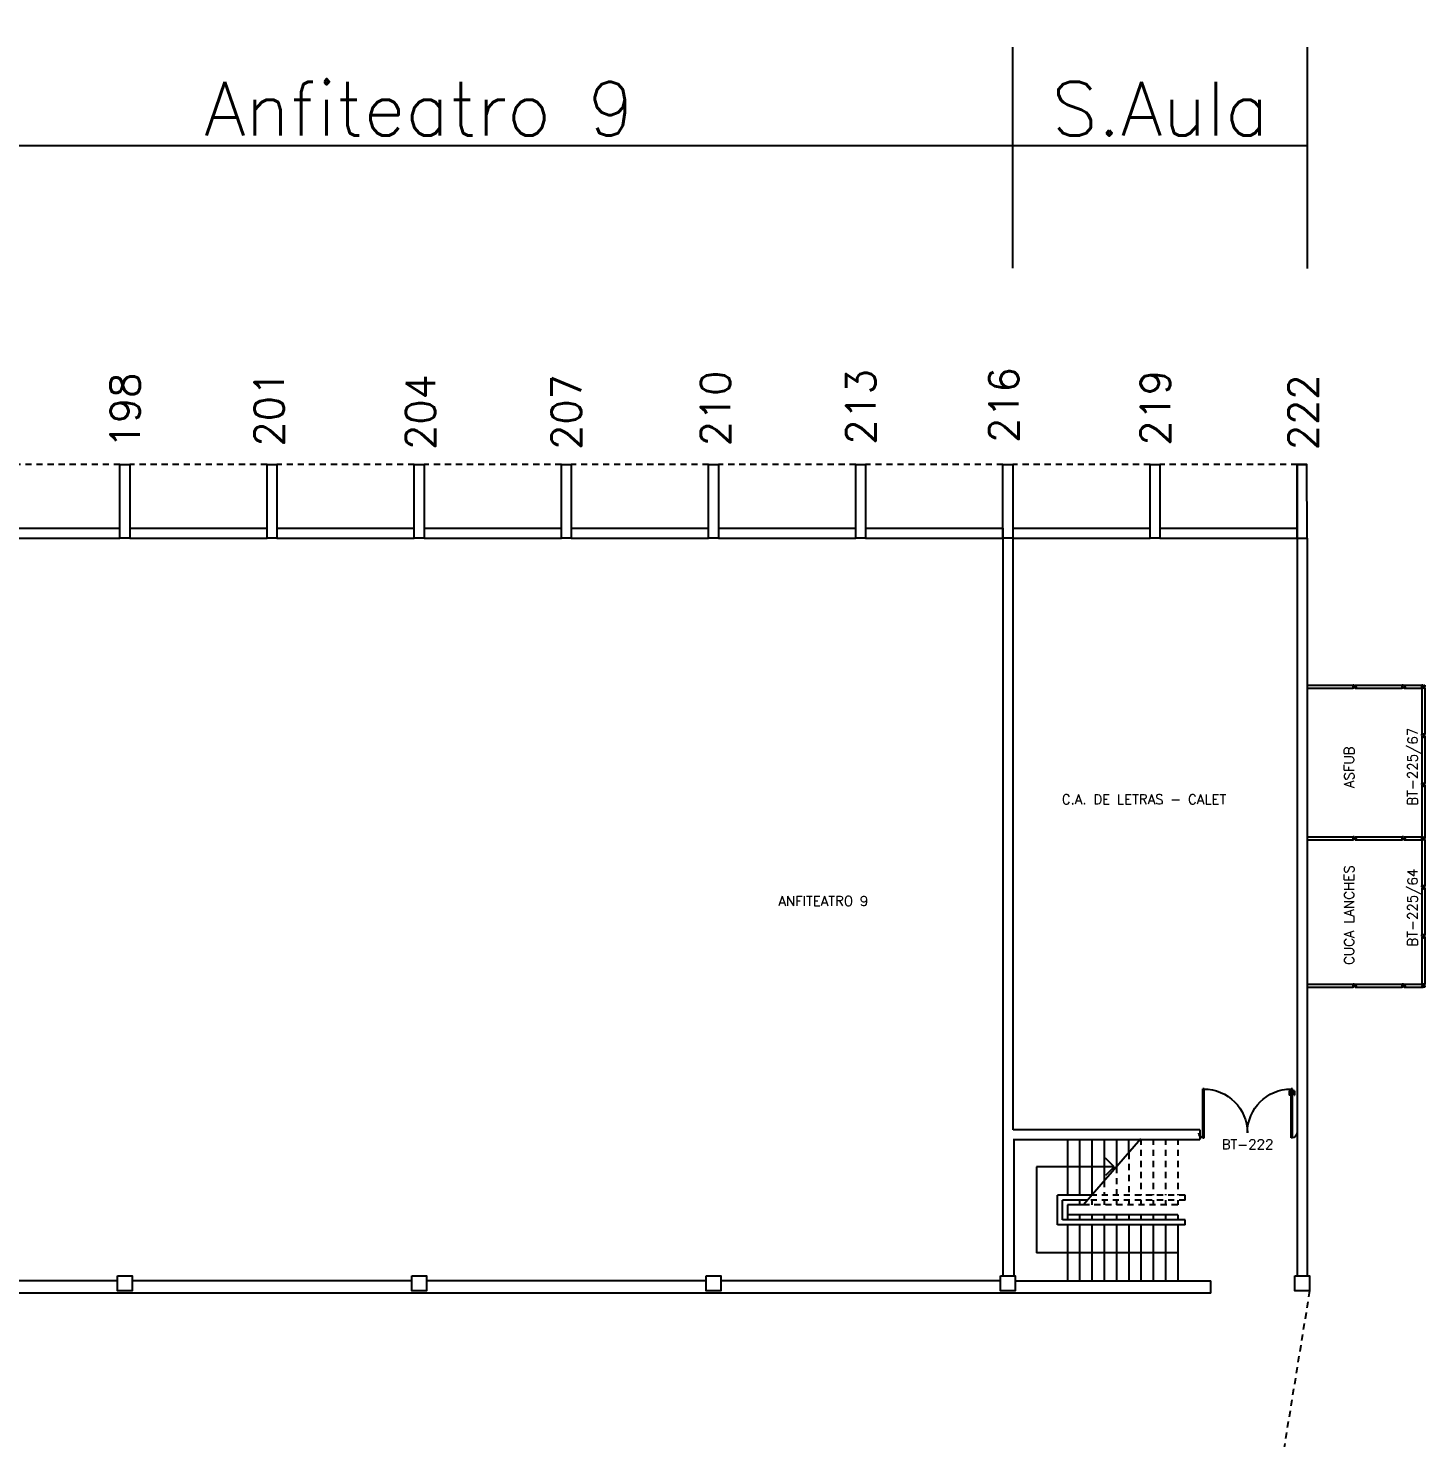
# Model space of a CAD drawing. Header units: millimetres. Extents: x 2860 to 3104, y 1039 to 1134.
# Drawn here: x 3069.24 to 3097.71, y 1104.84 to 1133.57 of the extents above; entities that cross this region are included whole.
import ezdxf
from ezdxf.enums import TextEntityAlignment as Align

# ---------------------------------------------------------------- set-up
doc = ezdxf.new("R2010")
doc.units = ezdxf.units.MM
doc.linetypes.add('HIDDEN2', pattern=[0.1875, 0.125, -0.0625])
for name, color, linetype in [('ALV', 2, 'Continuous'), ('DIV', 2, 'Continuous'), ('ESC', 1, 'Continuous'), ('ESQ', 2, 'Continuous'), ('ESTR', 3, 'Continuous'), ('NOPILAR1', 2, 'Continuous'), ('PROJ', 1, 'HIDDEN2'), ('TEXTO', 2, 'Continuous'), ('TEXTO-CENTRO-CUSTO', 2, 'Continuous'), ('TEXTO-ENDEREÇO', 2, 'Continuous'), ('ÁREA', 2, 'Continuous')]:
    doc.layers.add(name, color=color, linetype=linetype)
doc.styles.add('1', font='romans.shx')
doc.styles.add('NOPILAR', font='simplex.shx', dxfattribs={"height": 0.6})
doc.styles.add('UNB-100', font='simplex.shx', dxfattribs={"height": 0.2})
doc.styles.add('UNB-100-1', font='simplex.shx', dxfattribs={"height": 0.2})
doc.dimstyles.new('1-600', dxfattribs={"dimtxt": 1.1, "dimasz": 2.5, "dimexe": 2, "dimexo": 4, "dimgap": 0.2, "dimtad": 1, "dimdec": 0, "dimzin": 4, "dimdsep": 46, "dimlunit": 6, "dimtxsty": '1', "dimblk1": 'NONE', "dimblk2": 'NONE', "dimsah": 1, "dimcen": 0, "dimclrd": 2, "dimclre": 2, "dimclrt": 2, "dimadec": 0, "dimazin": 0, "dimtfac": 1, "dimtdec": 0, "dimtmove": 2, "dimatfit": 3, "dimldrblk": 'NONE', "dimfxl": 1, "dimtolj": 1, "dimtzin": 0, "dimarcsym": 0})

# ---------------------------------------------------------------- blocks, each defined once
blk = doc.blocks.new('PILB-TTS')
blk.add_lwpolyline([(-0.3, 0.306), (0, 0.306), (0, 0), (-0.3, 0)], close=True)
blk = doc.blocks.new('ESCB-TTS')
at = {"color": 1}
for p, q in [((-2.701, 0.004), (-2.701, -1.143)), ((-2.451, 0.004), (-2.451, -1.143)), ((-1.201, 0.004), (-2.375, -1.343)), ((-2.201, 0.004), (-2.201, -1.143)), ((-1.951, 0.004), (-1.951, -0.856)), ((-1.701, 0.004), (-1.701, -0.57)), ((-1.451, -0.283), (-1.451, 0.004)), ((-2.201, -1.143), (-2.899, -1.143)), ((-2.899, -1.746), (-2.899, -1.143)), ((-2.288, -1.243), (-2.799, -1.243)), ((-2.799, -1.646), (-2.799, -1.243)), ((-2.375, -1.343), (-2.701, -1.343)), ((-2.701, -1.343), (-2.701, -1.646)), ((-2.451, -1.243), (-2.451, -1.343)), ((-2.201, -1.243), (-2.201, -1.343)), ((-1.451, -1.243), (-1.451, -1.343)), ((-0.299, -1.646), (-2.799, -1.646)), ((-1.942, -1.547), (-2.701, -1.547)), ((-2.451, -1.547), (-2.451, -1.646)), ((-2.201, -1.547), (-2.201, -1.646)), ((-1.951, -1.547), (-1.951, -1.646)), ((-1.665, -1.547), (-1.942, -1.547)), ((-0.944, -1.547), (-1.73, -1.547)), ((-1.701, -1.547), (-1.701, -1.646)), ((-1.451, -1.547), (-1.451, -1.646)), ((-1.201, -1.547), (-1.201, -1.646)), ((-0.951, -1.547), (-0.951, -1.646)), ((-0.451, -1.547), (-0.944, -1.547)), ((-0.701, -1.547), (-0.701, -1.646)), ((-0.451, -1.547), (-0.451, -1.646)), ((-0.299, -1.746), (-0.299, -1.646)), ((-0.299, -1.746), (-2.899, -1.746)), ((-2.701, -1.746), (-2.701, -2.897)), ((-2.451, -1.746), (-2.451, -2.897)), ((-2.201, -1.746), (-2.201, -2.897)), ((-1.951, -1.746), (-1.951, -2.897)), ((-1.701, -1.746), (-1.701, -2.897)), ((-1.451, -1.746), (-1.451, -2.897)), ((-1.201, -1.746), (-1.201, -2.897)), ((-0.951, -1.746), (-0.951, -2.897)), ((-0.701, -1.746), (-0.701, -2.897)), ((-0.451, -1.746), (-0.451, -2.897))]:
    blk.add_line(p, q, dxfattribs=at)
at = {"color": 1, "linetype": 'HIDDEN2'}
for p, q in [((-1.201, 0.004), (-1.201, -1.143)), ((-0.951, 0.004), (-0.951, -1.143)), ((-0.701, 0.004), (-0.701, -1.143)), ((-0.451, 0.004), (-0.451, -1.143)), ((-1.451, -0.283), (-1.451, -1.143)), ((-1.701, -0.57), (-1.701, -1.143)), ((-1.951, -0.856), (-1.951, -1.143)), ((-0.299, -1.143), (-2.201, -1.143)), ((-0.299, -1.243), (-0.299, -1.143)), ((-0.451, -1.343), (-2.375, -1.343)), ((-0.299, -1.243), (-2.288, -1.243)), ((-1.951, -1.243), (-1.951, -1.343)), ((-1.701, -1.243), (-1.701, -1.343)), ((-1.201, -1.243), (-1.201, -1.343)), ((-0.951, -1.243), (-0.951, -1.343)), ((-0.701, -1.243), (-0.701, -1.343)), ((-0.451, -1.243), (-0.451, -1.343))]:
    blk.add_line(p, q, dxfattribs=at)
blk = doc.blocks.new('PTDP-TTS')
at = {"color": 2}
for p, q in [((0.084, 0.9), (0.115, 0.9)), ((0.084, -0.1), (0.084, 0.9)), ((0.114, -0.1), (0.114, 0.9)), ((1.884, 0.9), (1.914, 0.9)), ((1.884, -0.1), (1.884, 0.9)), ((1.914, -0.1), (1.914, 0.9)), ((0.084, -0.1), (0.115, -0.1)), ((1.885, -0.101), (1.915, -0.101))]:
    blk.add_line(p, q, dxfattribs=at)
at = {"color": 1}
for centre, radius, start, end in [((0.114, 0.006), 0.892, 0, 90), ((1.899, 0.006), 0.892, 90, 180), ((0.098, 0), 0.098, 180, 270), ((1.896, -0.001), 0.0991, 271.7192, 0)]:
    blk.add_arc(centre, radius, start, end, dxfattribs=at)
at = {"layer": 'ESQ', "color": 1}
for p, q in [((0.044, 0.86), (0.044, 0.77)), ((0.044, 0.86), (0.084, 0.86)), ((0.054, 0.77), (0.044, 0.77)), ((0.054, 0.85), (0.054, 0.77)), ((0.054, 0.85), (0.084, 0.85)), ((0.154, 0.86), (0.114, 0.86)), ((0.144, 0.85), (0.114, 0.85)), ((0.144, 0.85), (0.144, 0.77)), ((0.144, 0.77), (0.154, 0.77)), ((0.154, 0.86), (0.154, 0.77))]:
    blk.add_line(p, q, dxfattribs=at)
blk = doc.blocks.new('*D90')
at = {"layer": 'DEFPOINTS', "color": 0, "transparency": 16777216}
for p in [(3089.308, 1131.18), (3065.108, 1124.68), (3089.308, 1124.68)]:
    blk.add_point(p, dxfattribs=at)
at = {"layer": 'TEXTO-CENTRO-CUSTO', "color": 2, "lineweight": -2, "transparency": 16777216}
for p, q in [((3065.108, 1128.68), (3065.108, 1133.18)), ((3089.308, 1128.68), (3089.308, 1133.18)), ((3065.108, 1131.18), (3089.308, 1131.18))]:
    blk.add_line(p, q, dxfattribs=at)
at = {"layer": 'TEXTO-CENTRO-CUSTO', "color": 2, "transparency": 16777216, "insert": (3077.208, 1131.93), "char_height": 1.1, "attachment_point": 5, "style": '1'}
blk.add_mtext('\\A1;Anfiteatro 9', dxfattribs=at)
blk = doc.blocks.new('_NONE')
at = {"color": 0, "linetype": 'ByBlock'}
blk.add_circle((0, 0), 0.25, dxfattribs=at)
blk = doc.blocks.new('*D91')
at = {"layer": 'DEFPOINTS', "color": 0, "transparency": 16777216}
for p in [(3095.317, 1131.18), (3089.308, 1124.68), (3095.317, 1124.671)]:
    blk.add_point(p, dxfattribs=at)
at = {"layer": 'TEXTO-CENTRO-CUSTO', "color": 2, "lineweight": -2, "transparency": 16777216}
for p, q in [((3089.308, 1128.68), (3089.308, 1133.18)), ((3095.317, 1128.671), (3095.317, 1133.18)), ((3089.308, 1131.18), (3095.317, 1131.18))]:
    blk.add_line(p, q, dxfattribs=at)
at = {"layer": 'TEXTO-CENTRO-CUSTO', "color": 2, "transparency": 16777216, "insert": (3092.313, 1131.93), "char_height": 1.1, "attachment_point": 5, "style": '1'}
blk.add_mtext('\\A1;S.Aula', dxfattribs=at)
blk = doc.blocks.new('DIVMT-TTS')
for p, q in [((-0.03, 0.03), (-0.03, 0.006)), ((-0.008, 0.03), (-0.03, 0.03)), ((-0.0185, 0.006), (-0.03, 0.006)), ((-0.0185, -0.006), (-0.0185, 0.006)), ((-0.008, 0.03), (-0.008, 0.02)), ((-0.008, 0.02), (0.008, 0.02)), ((-0.0051, 0), (0.0051, 0)), ((0.0051, 0), (-0.0051, 0)), ((-0.0051, 0), (0.0051, 0)), ((0, -0.0051), (0, 0.0051)), ((0, 0.0051), (0, -0.0051)), ((0.008, 0.03), (0.008, 0.02)), ((0.008, 0.03), (0.03, 0.03)), ((0.0205, 0.006), (0.03, 0.006)), ((0.0205, -0.006), (0.0205, 0.006)), ((0.0205, 0.006), (0.0205, -0.006)), ((0.0205, 0.006), (0.03, 0.006)), ((0.97, 0.03), (0.03, 0.03)), ((0.03, 0.006), (0.03, 0.03)), ((0.03, -0.03), (0.03, 0.03)), ((0.03, -0.005), (0.03, 0.005)), ((0.97, -0.03), (0.97, 0.03)), ((0.97, 0.03), (0.97, 0.009)), ((0.97, 0.009), (0.97, 0.027)), ((0.9795, 0.006), (0.97, 0.006)), ((0.97, -0.005), (0.97, 0.005)), ((0.9795, 0.006), (0.9795, -0.006)), ((1.0051, 0), (0.9949, 0)), ((1, 0.0051), (1, -0.0051)), ((-0.0185, -0.006), (-0.03, -0.006)), ((-0.03, -0.03), (-0.03, -0.006)), ((-0.008, -0.03), (-0.03, -0.03)), ((-0.008, -0.03), (-0.008, -0.02)), ((-0.008, -0.02), (0.008, -0.02)), ((0.008, -0.03), (0.008, -0.02)), ((0.008, -0.03), (0.03, -0.03)), ((0.0205, -0.006), (0.03, -0.006)), ((0.0205, -0.006), (0.03, -0.006)), ((0.03, -0.006), (0.03, -0.03)), ((0.97, -0.03), (0.03, -0.03)), ((0.9795, -0.006), (0.97, -0.006)), ((0.97, -0.009), (0.97, -0.027))]:
    blk.add_line(p, q)

msp = doc.modelspace()

# ---------------------------------------------------------------- linework, layer by layer
at = {"layer": 'ALV'}
for p, q in [((3068.308, 1123.38), (3071.108, 1123.38)), ((3071.308, 1123.38), (3074.108, 1123.38)), ((3074.308, 1123.38), (3077.108, 1123.38)), ((3077.308, 1123.38), (3080.108, 1123.38)), ((3080.308, 1123.38), (3083.108, 1123.38)), ((3083.308, 1123.38), (3086.108, 1123.38)), ((3086.308, 1123.38), (3089.108, 1123.38)), ((3089.108, 1123.38), (3089.108, 1108.144)), ((3089.308, 1123.38), (3089.308, 1111.12)), ((3089.308, 1123.38), (3092.108, 1123.38)), ((3092.308, 1123.38), (3095.108, 1123.38)), ((3068.308, 1123.18), (3071.108, 1123.18)), ((3071.308, 1123.18), (3074.108, 1123.18)), ((3074.308, 1123.18), (3077.108, 1123.18)), ((3077.308, 1123.18), (3080.108, 1123.18)), ((3080.308, 1123.18), (3083.108, 1123.18)), ((3083.308, 1123.18), (3086.108, 1123.18)), ((3086.308, 1123.18), (3089.108, 1123.18)), ((3089.308, 1123.18), (3092.108, 1123.18)), ((3092.308, 1123.18), (3095.108, 1123.179)), ((3095.308, 1123.18), (3095.308, 1108.144)), ((3093.123, 1111.12), (3089.315, 1111.12)), ((3089.319, 1110.92), (3093.123, 1110.92)), ((3089.332, 1110.916), (3089.332, 1108.144)), ((3093.123, 1111.12), (3093.123, 1110.92)), ((3071.058, 1108.039), (3065.358, 1108.039)), ((3077.058, 1108.039), (3071.358, 1108.039)), ((3083.058, 1108.039), (3077.358, 1108.039)), ((3089.058, 1108.039), (3083.358, 1108.039)), ((3089.358, 1108.039), (3093.346, 1108.039)), ((3093.346, 1107.789), (3093.346, 1108.039)), ((3071.208, 1107.789), (3065.058, 1107.789)), ((3077.208, 1107.789), (3071.21, 1107.789)), ((3083.208, 1107.789), (3077.21, 1107.789)), ((3089.208, 1107.789), (3083.21, 1107.789)), ((3093.346, 1107.789), (3089.21, 1107.789))]:
    msp.add_line(p, q, dxfattribs=at)
at = {"layer": 'DIV'}
for p, q in [((3095.108, 1123.179), (3095.108, 1108.144)), ((3095.308, 1120.18), (3096.248, 1120.18)), ((3095.308, 1120.12), (3096.248, 1120.12)), ((3096.248, 1120.156), (3096.248, 1120.18)), ((3096.27, 1120.18), (3096.248, 1120.18)), ((3096.248, 1120.12), (3096.248, 1120.18)), ((3096.257, 1120.156), (3096.248, 1120.156)), ((3096.257, 1120.156), (3096.248, 1120.156)), ((3096.248, 1120.145), (3096.248, 1120.155)), ((3096.248, 1120.144), (3096.248, 1120.12)), ((3096.257, 1120.144), (3096.248, 1120.144)), ((3096.257, 1120.144), (3096.248, 1120.144)), ((3096.27, 1120.12), (3096.248, 1120.12)), ((3096.257, 1120.144), (3096.257, 1120.156)), ((3096.257, 1120.156), (3096.257, 1120.144)), ((3096.27, 1120.18), (3096.27, 1120.17)), ((3096.286, 1120.17), (3096.27, 1120.17)), ((3096.27, 1120.12), (3096.27, 1120.13)), ((3096.286, 1120.13), (3096.27, 1120.13)), ((3096.283, 1120.15), (3096.273, 1120.15)), ((3096.273, 1120.15), (3096.283, 1120.15)), ((3096.283, 1120.15), (3096.273, 1120.15)), ((3096.278, 1120.145), (3096.278, 1120.155)), ((3096.278, 1120.155), (3096.278, 1120.145)), ((3096.286, 1120.18), (3096.286, 1120.17)), ((3096.286, 1120.18), (3096.308, 1120.18)), ((3096.286, 1120.12), (3096.286, 1120.13)), ((3096.286, 1120.12), (3096.308, 1120.12)), ((3096.296, 1120.156), (3096.308, 1120.156)), ((3096.296, 1120.144), (3096.296, 1120.156)), ((3096.296, 1120.144), (3096.308, 1120.144)), ((3096.308, 1120.18), (3096.308, 1120.156)), ((3096.308, 1120.12), (3096.308, 1120.144)), ((3097.273, 1120.15), (3097.283, 1120.15)), ((3097.278, 1120.155), (3097.278, 1120.145)), ((3097.298, 1120.156), (3097.298, 1120.144)), ((3097.298, 1120.156), (3097.308, 1120.156)), ((3097.298, 1120.144), (3097.308, 1120.144)), ((3097.308, 1120.18), (3097.648, 1120.18)), ((3097.308, 1120.12), (3097.308, 1120.18)), ((3097.308, 1120.18), (3097.308, 1120.159)), ((3097.308, 1120.159), (3097.308, 1120.177)), ((3097.308, 1120.145), (3097.308, 1120.155)), ((3097.308, 1120.141), (3097.308, 1120.123)), ((3097.308, 1120.12), (3097.648, 1120.12)), ((3097.648, 1120.156), (3097.648, 1120.18)), ((3097.67, 1120.18), (3097.648, 1120.18)), ((3097.648, 1120.12), (3097.648, 1120.18)), ((3097.657, 1120.156), (3097.648, 1120.156)), ((3097.657, 1120.156), (3097.648, 1120.156)), ((3097.648, 1120.145), (3097.648, 1120.155)), ((3097.648, 1120.144), (3097.648, 1120.12)), ((3097.657, 1120.144), (3097.648, 1120.144)), ((3097.657, 1120.144), (3097.648, 1120.144)), ((3097.708, 1120.12), (3097.648, 1120.12)), ((3097.648, 1120.12), (3097.669, 1120.12)), ((3097.67, 1120.12), (3097.648, 1120.12)), ((3097.669, 1120.12), (3097.651, 1120.12)), ((3097.657, 1120.144), (3097.657, 1120.156)), ((3097.657, 1120.156), (3097.657, 1120.144)), ((3097.67, 1120.18), (3097.67, 1120.17)), ((3097.686, 1120.17), (3097.67, 1120.17)), ((3097.67, 1120.12), (3097.67, 1120.13)), ((3097.686, 1120.13), (3097.67, 1120.13)), ((3097.672, 1120.129), (3097.684, 1120.129)), ((3097.672, 1120.129), (3097.672, 1120.12)), ((3097.673, 1120.15), (3097.683, 1120.15)), ((3097.683, 1120.15), (3097.673, 1120.15)), ((3097.673, 1120.15), (3097.683, 1120.15)), ((3097.683, 1120.15), (3097.673, 1120.15)), ((3097.683, 1120.12), (3097.673, 1120.12)), ((3097.678, 1120.155), (3097.678, 1120.145)), ((3097.678, 1120.145), (3097.678, 1120.155)), ((3097.678, 1120.155), (3097.678, 1120.145)), ((3097.684, 1120.129), (3097.684, 1120.12)), ((3097.686, 1120.18), (3097.686, 1120.17)), ((3097.686, 1120.18), (3097.708, 1120.18)), ((3097.686, 1120.12), (3097.686, 1120.13)), ((3097.686, 1120.12), (3097.708, 1120.12)), ((3097.687, 1120.12), (3097.705, 1120.12)), ((3097.696, 1120.156), (3097.708, 1120.156)), ((3097.696, 1120.144), (3097.696, 1120.156)), ((3097.696, 1120.144), (3097.708, 1120.144)), ((3097.708, 1120.18), (3097.708, 1120.156)), ((3097.708, 1120.12), (3097.708, 1120.144)), ((3095.308, 1117.09), (3096.248, 1117.09)), ((3095.308, 1117.03), (3096.248, 1117.03)), ((3096.248, 1117.066), (3096.248, 1117.09)), ((3096.27, 1117.09), (3096.248, 1117.09)), ((3096.248, 1117.03), (3096.248, 1117.09)), ((3096.257, 1117.066), (3096.248, 1117.066)), ((3096.257, 1117.066), (3096.248, 1117.066)), ((3096.248, 1117.055), (3096.248, 1117.065)), ((3096.248, 1117.054), (3096.248, 1117.03)), ((3096.257, 1117.054), (3096.248, 1117.054)), ((3096.257, 1117.054), (3096.248, 1117.054)), ((3096.27, 1117.03), (3096.248, 1117.03)), ((3096.257, 1117.054), (3096.257, 1117.066)), ((3096.257, 1117.066), (3096.257, 1117.054)), ((3096.27, 1117.09), (3096.27, 1117.08)), ((3096.286, 1117.08), (3096.27, 1117.08)), ((3096.27, 1117.03), (3096.27, 1117.04)), ((3096.286, 1117.04), (3096.27, 1117.04)), ((3096.283, 1117.06), (3096.273, 1117.06)), ((3096.273, 1117.06), (3096.283, 1117.06)), ((3096.283, 1117.06), (3096.273, 1117.06)), ((3096.278, 1117.055), (3096.278, 1117.065)), ((3096.278, 1117.065), (3096.278, 1117.055)), ((3096.286, 1117.09), (3096.286, 1117.08)), ((3096.286, 1117.09), (3096.308, 1117.09)), ((3096.286, 1117.03), (3096.286, 1117.04)), ((3096.286, 1117.03), (3096.308, 1117.03)), ((3096.296, 1117.066), (3096.308, 1117.066)), ((3096.296, 1117.054), (3096.296, 1117.066)), ((3096.296, 1117.054), (3096.308, 1117.054)), ((3096.308, 1117.09), (3096.308, 1117.066)), ((3096.308, 1117.03), (3096.308, 1117.054)), ((3097.273, 1117.06), (3097.283, 1117.06)), ((3097.278, 1117.065), (3097.278, 1117.055)), ((3097.298, 1117.066), (3097.298, 1117.054)), ((3097.298, 1117.066), (3097.308, 1117.066)), ((3097.298, 1117.054), (3097.308, 1117.054)), ((3097.308, 1117.09), (3097.648, 1117.09)), ((3097.308, 1117.03), (3097.308, 1117.09)), ((3097.308, 1117.09), (3097.308, 1117.069)), ((3097.308, 1117.069), (3097.308, 1117.087)), ((3097.308, 1117.055), (3097.308, 1117.065)), ((3097.308, 1117.051), (3097.308, 1117.033)), ((3097.308, 1117.03), (3097.648, 1117.03)), ((3097.648, 1117.066), (3097.648, 1117.09)), ((3097.67, 1117.09), (3097.648, 1117.09)), ((3097.648, 1117.03), (3097.648, 1117.09)), ((3097.657, 1117.066), (3097.648, 1117.066)), ((3097.657, 1117.066), (3097.648, 1117.066)), ((3097.648, 1117.055), (3097.648, 1117.065)), ((3097.648, 1117.054), (3097.648, 1117.03)), ((3097.657, 1117.054), (3097.648, 1117.054)), ((3097.657, 1117.054), (3097.648, 1117.054)), ((3097.67, 1117.03), (3097.648, 1117.03)), ((3097.708, 1117.03), (3097.648, 1117.03)), ((3097.648, 1117.03), (3097.669, 1117.03)), ((3097.669, 1117.03), (3097.651, 1117.03)), ((3097.657, 1117.054), (3097.657, 1117.066)), ((3097.657, 1117.066), (3097.657, 1117.054)), ((3097.67, 1117.09), (3097.67, 1117.08)), ((3097.686, 1117.08), (3097.67, 1117.08)), ((3097.67, 1117.03), (3097.67, 1117.04)), ((3097.686, 1117.04), (3097.67, 1117.04)), ((3097.672, 1117.039), (3097.684, 1117.039)), ((3097.672, 1117.039), (3097.672, 1117.03)), ((3097.683, 1117.06), (3097.673, 1117.06)), ((3097.673, 1117.06), (3097.683, 1117.06)), ((3097.683, 1117.06), (3097.673, 1117.06)), ((3097.673, 1117.06), (3097.683, 1117.06)), ((3097.683, 1117.03), (3097.673, 1117.03)), ((3097.678, 1117.055), (3097.678, 1117.065)), ((3097.678, 1117.065), (3097.678, 1117.055)), ((3097.678, 1117.065), (3097.678, 1117.055)), ((3097.684, 1117.039), (3097.684, 1117.03)), ((3097.686, 1117.09), (3097.686, 1117.08)), ((3097.686, 1117.09), (3097.708, 1117.09)), ((3097.686, 1117.03), (3097.686, 1117.04)), ((3097.687, 1117.03), (3097.705, 1117.03)), ((3097.696, 1117.066), (3097.708, 1117.066)), ((3097.696, 1117.054), (3097.696, 1117.066)), ((3097.696, 1117.054), (3097.708, 1117.054)), ((3097.708, 1117.09), (3097.708, 1117.066)), ((3097.708, 1117.03), (3097.708, 1117.054)), ((3095.308, 1114.09), (3096.248, 1114.09)), ((3096.248, 1114.066), (3096.248, 1114.09)), ((3096.27, 1114.09), (3096.248, 1114.09)), ((3096.248, 1114.03), (3096.248, 1114.09)), ((3096.257, 1114.066), (3096.248, 1114.066)), ((3096.257, 1114.066), (3096.248, 1114.066)), ((3096.248, 1114.055), (3096.248, 1114.065)), ((3096.248, 1114.054), (3096.248, 1114.03)), ((3096.257, 1114.054), (3096.248, 1114.054)), ((3096.257, 1114.054), (3096.248, 1114.054)), ((3096.257, 1114.054), (3096.257, 1114.066)), ((3096.257, 1114.066), (3096.257, 1114.054)), ((3096.27, 1114.09), (3096.27, 1114.08)), ((3096.286, 1114.08), (3096.27, 1114.08)), ((3096.283, 1114.06), (3096.273, 1114.06)), ((3096.273, 1114.06), (3096.283, 1114.06)), ((3096.283, 1114.06), (3096.273, 1114.06)), ((3096.278, 1114.055), (3096.278, 1114.065)), ((3096.278, 1114.065), (3096.278, 1114.055)), ((3096.286, 1114.09), (3096.286, 1114.08)), ((3096.286, 1114.09), (3096.308, 1114.09)), ((3096.296, 1114.066), (3096.308, 1114.066)), ((3096.296, 1114.054), (3096.296, 1114.066)), ((3096.296, 1114.054), (3096.308, 1114.054)), ((3096.308, 1114.09), (3096.308, 1114.066)), ((3096.308, 1114.03), (3096.308, 1114.054)), ((3097.273, 1114.06), (3097.283, 1114.06)), ((3097.278, 1114.065), (3097.278, 1114.055)), ((3097.298, 1114.066), (3097.298, 1114.054)), ((3097.298, 1114.066), (3097.308, 1114.066)), ((3097.298, 1114.054), (3097.308, 1114.054)), ((3097.308, 1114.09), (3097.648, 1114.09)), ((3097.308, 1114.03), (3097.308, 1114.09)), ((3097.308, 1114.09), (3097.308, 1114.069)), ((3097.308, 1114.069), (3097.308, 1114.087)), ((3097.308, 1114.055), (3097.308, 1114.065)), ((3097.308, 1114.051), (3097.308, 1114.033)), ((3097.672, 1114.09), (3097.648, 1114.09)), ((3097.648, 1114.068), (3097.648, 1114.09)), ((3097.708, 1114.09), (3097.648, 1114.09)), ((3097.648, 1114.068), (3097.658, 1114.068)), ((3097.648, 1114.052), (3097.658, 1114.052)), ((3097.648, 1114.052), (3097.648, 1114.03)), ((3097.658, 1114.052), (3097.658, 1114.068)), ((3097.672, 1114.08), (3097.672, 1114.09)), ((3097.672, 1114.08), (3097.672, 1114.09)), ((3097.684, 1114.08), (3097.672, 1114.08)), ((3097.672, 1114.08), (3097.684, 1114.08)), ((3097.672, 1114.041), (3097.672, 1114.03)), ((3097.684, 1114.041), (3097.672, 1114.041)), ((3097.683, 1114.09), (3097.673, 1114.09)), ((3097.683, 1114.06), (3097.673, 1114.06)), ((3097.673, 1114.06), (3097.683, 1114.06)), ((3097.678, 1114.055), (3097.678, 1114.065)), ((3097.678, 1114.065), (3097.678, 1114.055)), ((3097.678, 1114.055), (3097.678, 1114.065)), ((3097.684, 1114.09), (3097.708, 1114.09)), ((3097.684, 1114.08), (3097.684, 1114.09)), ((3097.684, 1114.08), (3097.684, 1114.09)), ((3097.684, 1114.041), (3097.684, 1114.03)), ((3097.708, 1114.068), (3097.698, 1114.068)), ((3097.698, 1114.052), (3097.698, 1114.068)), ((3097.708, 1114.052), (3097.698, 1114.052)), ((3097.708, 1114.068), (3097.708, 1114.09)), ((3097.708, 1114.052), (3097.708, 1114.03)), ((3095.308, 1114.03), (3096.248, 1114.03)), ((3096.27, 1114.03), (3096.248, 1114.03)), ((3096.27, 1114.03), (3096.27, 1114.04)), ((3096.286, 1114.04), (3096.27, 1114.04)), ((3096.286, 1114.03), (3096.286, 1114.04)), ((3096.286, 1114.03), (3096.308, 1114.03)), ((3097.308, 1114.03), (3097.648, 1114.03)), ((3097.648, 1114.03), (3097.672, 1114.03)), ((3097.708, 1114.03), (3097.684, 1114.03))]:
    msp.add_line(p, q, dxfattribs=at)
at = {"layer": 'DIV', "color": 1}
for p, q in [((3097.648, 1120.12), (3097.648, 1119.18)), ((3097.708, 1120.12), (3097.708, 1119.18)), ((3097.672, 1119.18), (3097.648, 1119.18)), ((3097.648, 1119.158), (3097.648, 1119.18)), ((3097.708, 1119.18), (3097.648, 1119.18)), ((3097.648, 1119.158), (3097.658, 1119.158)), ((3097.648, 1119.142), (3097.658, 1119.142)), ((3097.648, 1119.142), (3097.648, 1119.12)), ((3097.648, 1119.12), (3097.672, 1119.12)), ((3097.648, 1119.12), (3097.648, 1118.18)), ((3097.708, 1119.12), (3097.648, 1119.12)), ((3097.648, 1119.12), (3097.669, 1119.12)), ((3097.669, 1119.12), (3097.651, 1119.12)), ((3097.658, 1119.142), (3097.658, 1119.158)), ((3097.672, 1119.17), (3097.672, 1119.18)), ((3097.672, 1119.17), (3097.672, 1119.18)), ((3097.684, 1119.17), (3097.672, 1119.17)), ((3097.672, 1119.17), (3097.684, 1119.17)), ((3097.672, 1119.131), (3097.672, 1119.12)), ((3097.684, 1119.131), (3097.672, 1119.131)), ((3097.672, 1119.129), (3097.684, 1119.129)), ((3097.672, 1119.129), (3097.672, 1119.12)), ((3097.683, 1119.18), (3097.673, 1119.18)), ((3097.683, 1119.15), (3097.673, 1119.15)), ((3097.673, 1119.15), (3097.683, 1119.15)), ((3097.673, 1119.15), (3097.683, 1119.15)), ((3097.683, 1119.12), (3097.673, 1119.12)), ((3097.678, 1119.145), (3097.678, 1119.155)), ((3097.678, 1119.155), (3097.678, 1119.145)), ((3097.678, 1119.145), (3097.678, 1119.155)), ((3097.678, 1119.155), (3097.678, 1119.145)), ((3097.684, 1119.18), (3097.708, 1119.18)), ((3097.684, 1119.17), (3097.684, 1119.18)), ((3097.684, 1119.17), (3097.684, 1119.18)), ((3097.684, 1119.131), (3097.684, 1119.12)), ((3097.684, 1119.129), (3097.684, 1119.12)), ((3097.708, 1119.12), (3097.684, 1119.12)), ((3097.687, 1119.12), (3097.705, 1119.12)), ((3097.708, 1119.158), (3097.698, 1119.158)), ((3097.698, 1119.142), (3097.698, 1119.158)), ((3097.708, 1119.142), (3097.698, 1119.142)), ((3097.708, 1119.158), (3097.708, 1119.18)), ((3097.708, 1119.142), (3097.708, 1119.12)), ((3097.708, 1119.12), (3097.708, 1118.18)), ((3097.672, 1118.18), (3097.648, 1118.18)), ((3097.648, 1118.158), (3097.648, 1118.18)), ((3097.708, 1118.18), (3097.648, 1118.18)), ((3097.648, 1118.158), (3097.658, 1118.158)), ((3097.648, 1118.142), (3097.658, 1118.142)), ((3097.648, 1118.142), (3097.648, 1118.12)), ((3097.648, 1118.12), (3097.672, 1118.12)), ((3097.648, 1118.12), (3097.648, 1117.09)), ((3097.708, 1118.12), (3097.648, 1118.12)), ((3097.648, 1118.12), (3097.669, 1118.12)), ((3097.669, 1118.12), (3097.651, 1118.12)), ((3097.658, 1118.142), (3097.658, 1118.158)), ((3097.672, 1118.17), (3097.672, 1118.18)), ((3097.672, 1118.17), (3097.672, 1118.18)), ((3097.684, 1118.17), (3097.672, 1118.17)), ((3097.672, 1118.17), (3097.684, 1118.17)), ((3097.672, 1118.131), (3097.672, 1118.12)), ((3097.684, 1118.131), (3097.672, 1118.131)), ((3097.672, 1118.129), (3097.684, 1118.129)), ((3097.672, 1118.129), (3097.672, 1118.12)), ((3097.683, 1118.18), (3097.673, 1118.18)), ((3097.683, 1118.15), (3097.673, 1118.15)), ((3097.673, 1118.15), (3097.683, 1118.15)), ((3097.673, 1118.15), (3097.683, 1118.15)), ((3097.683, 1118.12), (3097.673, 1118.12)), ((3097.678, 1118.145), (3097.678, 1118.155)), ((3097.678, 1118.155), (3097.678, 1118.145)), ((3097.678, 1118.145), (3097.678, 1118.155)), ((3097.678, 1118.155), (3097.678, 1118.145)), ((3097.684, 1118.18), (3097.708, 1118.18)), ((3097.684, 1118.17), (3097.684, 1118.18)), ((3097.684, 1118.17), (3097.684, 1118.18)), ((3097.684, 1118.131), (3097.684, 1118.12)), ((3097.684, 1118.129), (3097.684, 1118.12)), ((3097.708, 1118.12), (3097.684, 1118.12)), ((3097.687, 1118.12), (3097.705, 1118.12)), ((3097.708, 1118.158), (3097.698, 1118.158)), ((3097.698, 1118.142), (3097.698, 1118.158)), ((3097.708, 1118.142), (3097.698, 1118.142)), ((3097.708, 1118.158), (3097.708, 1118.18)), ((3097.708, 1118.142), (3097.708, 1118.12)), ((3097.708, 1118.12), (3097.708, 1117.09)), ((3097.648, 1117.03), (3097.648, 1116.09)), ((3097.708, 1117.03), (3097.708, 1116.09)), ((3097.672, 1116.09), (3097.648, 1116.09)), ((3097.648, 1116.068), (3097.648, 1116.09)), ((3097.708, 1116.09), (3097.648, 1116.09)), ((3097.648, 1116.068), (3097.658, 1116.068)), ((3097.648, 1116.052), (3097.658, 1116.052)), ((3097.648, 1116.052), (3097.648, 1116.03)), ((3097.658, 1116.052), (3097.658, 1116.068)), ((3097.672, 1116.08), (3097.672, 1116.09)), ((3097.672, 1116.08), (3097.672, 1116.09)), ((3097.684, 1116.08), (3097.672, 1116.08)), ((3097.672, 1116.08), (3097.684, 1116.08)), ((3097.683, 1116.09), (3097.673, 1116.09)), ((3097.683, 1116.06), (3097.673, 1116.06)), ((3097.673, 1116.06), (3097.683, 1116.06)), ((3097.673, 1116.06), (3097.683, 1116.06)), ((3097.678, 1116.055), (3097.678, 1116.065)), ((3097.678, 1116.065), (3097.678, 1116.055)), ((3097.678, 1116.055), (3097.678, 1116.065)), ((3097.678, 1116.065), (3097.678, 1116.055)), ((3097.684, 1116.09), (3097.708, 1116.09)), ((3097.684, 1116.08), (3097.684, 1116.09)), ((3097.684, 1116.08), (3097.684, 1116.09)), ((3097.708, 1116.068), (3097.698, 1116.068)), ((3097.698, 1116.052), (3097.698, 1116.068)), ((3097.708, 1116.052), (3097.698, 1116.052)), ((3097.708, 1116.068), (3097.708, 1116.09)), ((3097.708, 1116.052), (3097.708, 1116.03)), ((3097.648, 1116.03), (3097.672, 1116.03)), ((3097.648, 1116.03), (3097.648, 1115.09)), ((3097.708, 1116.03), (3097.648, 1116.03)), ((3097.648, 1116.03), (3097.669, 1116.03)), ((3097.669, 1116.03), (3097.651, 1116.03)), ((3097.672, 1116.041), (3097.672, 1116.03)), ((3097.684, 1116.041), (3097.672, 1116.041)), ((3097.672, 1116.039), (3097.684, 1116.039)), ((3097.672, 1116.039), (3097.672, 1116.03)), ((3097.683, 1116.03), (3097.673, 1116.03)), ((3097.684, 1116.041), (3097.684, 1116.03)), ((3097.684, 1116.039), (3097.684, 1116.03)), ((3097.708, 1116.03), (3097.684, 1116.03)), ((3097.687, 1116.03), (3097.705, 1116.03)), ((3097.708, 1116.03), (3097.708, 1115.09)), ((3097.672, 1115.09), (3097.648, 1115.09)), ((3097.648, 1115.068), (3097.648, 1115.09)), ((3097.708, 1115.09), (3097.648, 1115.09)), ((3097.648, 1115.068), (3097.658, 1115.068)), ((3097.648, 1115.052), (3097.658, 1115.052)), ((3097.648, 1115.052), (3097.648, 1115.03)), ((3097.648, 1115.03), (3097.672, 1115.03)), ((3097.648, 1115.03), (3097.648, 1114.09)), ((3097.708, 1115.03), (3097.648, 1115.03)), ((3097.648, 1115.03), (3097.669, 1115.03)), ((3097.669, 1115.03), (3097.651, 1115.03)), ((3097.658, 1115.052), (3097.658, 1115.068)), ((3097.672, 1115.08), (3097.672, 1115.09)), ((3097.672, 1115.08), (3097.672, 1115.09)), ((3097.684, 1115.08), (3097.672, 1115.08)), ((3097.672, 1115.08), (3097.684, 1115.08)), ((3097.672, 1115.041), (3097.672, 1115.03)), ((3097.684, 1115.041), (3097.672, 1115.041)), ((3097.672, 1115.039), (3097.684, 1115.039)), ((3097.672, 1115.039), (3097.672, 1115.03)), ((3097.683, 1115.09), (3097.673, 1115.09)), ((3097.683, 1115.06), (3097.673, 1115.06)), ((3097.673, 1115.06), (3097.683, 1115.06)), ((3097.673, 1115.06), (3097.683, 1115.06)), ((3097.683, 1115.03), (3097.673, 1115.03)), ((3097.678, 1115.055), (3097.678, 1115.065)), ((3097.678, 1115.065), (3097.678, 1115.055)), ((3097.678, 1115.055), (3097.678, 1115.065)), ((3097.678, 1115.065), (3097.678, 1115.055)), ((3097.684, 1115.09), (3097.708, 1115.09)), ((3097.684, 1115.08), (3097.684, 1115.09)), ((3097.684, 1115.08), (3097.684, 1115.09)), ((3097.684, 1115.041), (3097.684, 1115.03)), ((3097.684, 1115.039), (3097.684, 1115.03)), ((3097.708, 1115.03), (3097.684, 1115.03)), ((3097.687, 1115.03), (3097.705, 1115.03)), ((3097.708, 1115.068), (3097.698, 1115.068)), ((3097.698, 1115.052), (3097.698, 1115.068)), ((3097.708, 1115.052), (3097.698, 1115.052)), ((3097.708, 1115.068), (3097.708, 1115.09)), ((3097.708, 1115.052), (3097.708, 1115.03)), ((3097.708, 1115.03), (3097.708, 1114.09))]:
    msp.add_line(p, q, dxfattribs=at)
at = {"layer": 'ESC'}
for p, q in [((3089.795, 1110.364), (3089.795, 1108.612)), ((3091.374, 1110.364), (3089.795, 1110.364)), ((3091.374, 1110.364), (3091.198, 1110.541)), ((3091.374, 1110.364), (3091.198, 1110.187)), ((3092.671, 1108.612), (3089.795, 1108.612))]:
    msp.add_line(p, q, dxfattribs=at)
at = {"layer": 'ESTR'}
for points in [[(3071.308, 1124.68), (3071.308, 1123.18), (3071.108, 1123.18), (3071.108, 1124.68)], [(3074.308, 1124.68), (3074.308, 1123.18), (3074.108, 1123.18), (3074.108, 1124.68)], [(3077.308, 1124.68), (3077.308, 1123.18), (3077.108, 1123.18), (3077.108, 1124.68)], [(3080.308, 1124.68), (3080.308, 1123.18), (3080.108, 1123.18), (3080.108, 1124.68)], [(3083.308, 1124.68), (3083.308, 1123.18), (3083.108, 1123.18), (3083.108, 1124.68)], [(3083.308, 1124.68), (3083.308, 1123.18), (3083.108, 1123.18), (3083.108, 1124.68)], [(3086.308, 1124.68), (3086.308, 1123.18), (3086.108, 1123.18), (3086.108, 1124.68)], [(3089.308, 1124.68), (3089.308, 1123.18), (3089.108, 1123.18), (3089.108, 1124.68)], [(3092.308, 1124.68), (3092.308, 1123.18), (3092.108, 1123.18), (3092.108, 1124.68)]]:
    msp.add_lwpolyline(points, close=True, dxfattribs=at)
msp.add_lwpolyline([(3095.108, 1123.179), (3095.308, 1123.18), (3095.306, 1124.68), (3095.106, 1124.679), (3095.108, 1123.179), (3095.106, 1124.679), (3095.306, 1124.68)], dxfattribs=at)
at = {"layer": 'PROJ'}
for p, q in [((3071.108, 1124.68), (3068.308, 1124.68)), ((3074.108, 1124.68), (3071.308, 1124.68)), ((3077.108, 1124.68), (3074.308, 1124.68)), ((3080.108, 1124.68), (3077.308, 1124.68)), ((3083.108, 1124.68), (3080.308, 1124.68)), ((3086.108, 1124.68), (3083.308, 1124.68)), ((3089.108, 1124.68), (3086.308, 1124.68)), ((3092.108, 1124.68), (3089.308, 1124.68)), ((3095.106, 1124.679), (3092.308, 1124.68)), ((3095.358, 1107.838), (3089.307, 1070.582))]:
    msp.add_line(p, q, dxfattribs=at)

# ---------------------------------------------------------------- block references
at = {"color": 7}
msp.add_blockref('ESCB-TTS', (3093.122, 1110.932), dxfattribs=at)
at = {"layer": 'DIV', "xscale": -1}
for p in [(3097.278, 1120.15), (3097.278, 1117.06), (3097.278, 1114.06)]:
    msp.add_blockref('DIVMT-TTS', p, dxfattribs=at)
at = {"layer": 'ESQ', "xscale": -1}
msp.add_blockref('PTDP-TTS', (3095.097, 1111.053), dxfattribs=at)
at = {"layer": 'ESTR', "color": 9}
for p in [(3071.358, 1107.838), (3077.358, 1107.838), (3083.358, 1107.838), (3089.358, 1107.838), (3095.358, 1107.838)]:
    msp.add_blockref('PILB-TTS', p, dxfattribs=at)

# ---------------------------------------------------------------- texts
at = {"layer": 'NOPILAR1', "style": 'NOPILAR'}
for s, p in [('198', (3071.514, 1125.008)), ('198', (3071.514, 1125.008)), ('204', (3077.537, 1124.975)), ('204', (3077.537, 1124.975)), ('207', (3080.508, 1124.975)), ('207', (3080.508, 1124.975)), ('210', (3083.549, 1125.05)), ('210', (3083.549, 1125.05)), ('213', (3086.51, 1125.082)), ('213', (3086.51, 1125.082)), ('216', (3089.428, 1125.118)), ('216', (3089.428, 1125.118)), ('219', (3092.515, 1125.062)), ('219', (3092.515, 1125.062)), ('222', (3095.527, 1124.97)), ('222', (3095.527, 1124.97)), ('201', (3074.45, 1125.044)), ('201', (3074.45, 1125.044))]:
    msp.add_text(s, height=0.6, rotation=90, dxfattribs=at).set_placement(p)
at = {"layer": 'TEXTO', "style": 'UNB-100'}
for s, p in [('C.A. DE LETRAS - CALET', (3090.308, 1117.756)), ('ANFITEATRO 9', (3084.528, 1115.682))]:
    msp.add_text(s, height=0.2, dxfattribs=at).set_placement(p)
at = {"layer": 'TEXTO-ENDEREÇO', "style": 'UNB-100-1'}
for s, p in [('BT-225/67', (3097.558, 1117.726)), ('BT-225/64', (3097.558, 1114.855))]:
    msp.add_text(s, height=0.2, rotation=90, dxfattribs=at).set_placement(p)
msp.add_text('BT-222', height=0.2, dxfattribs=at).set_placement((3093.568, 1110.722))
at = {"layer": 'ÁREA', "style": 'UNB-100'}
for s, p in [('ASFUB', (3096.265, 1118.51)), ('CUCA LANCHES', (3096.265, 1115.497))]:
    msp.add_text(s, height=0.2, rotation=90, dxfattribs=at).set_placement(p, align=Align.CENTER)

# ---------------------------------------------------------------- dimensions: what is measured, and where the dimension line sits
at = {"layer": 'TEXTO-CENTRO-CUSTO'}
for base, p1, p2, text, picture, middle in [((3089.308, 1131.18), (3065.108, 1124.68), (3089.308, 1124.68), 'Anfiteatro 9', '*D90', (3077.208, 1131.93)), ((3095.317, 1131.18), (3089.308, 1124.68), (3095.317, 1124.671), 'S.Aula', '*D91', (3092.313, 1131.93))]:
    dim = msp.add_linear_dim(base=base, p1=p1, p2=p2, text=text, dimstyle='1-600', dxfattribs=at)
    dim.commit()
    dim.dimension.update_dxf_attribs({"geometry": picture, "text_midpoint": middle})

doc.saveas('drawing.dxf')
